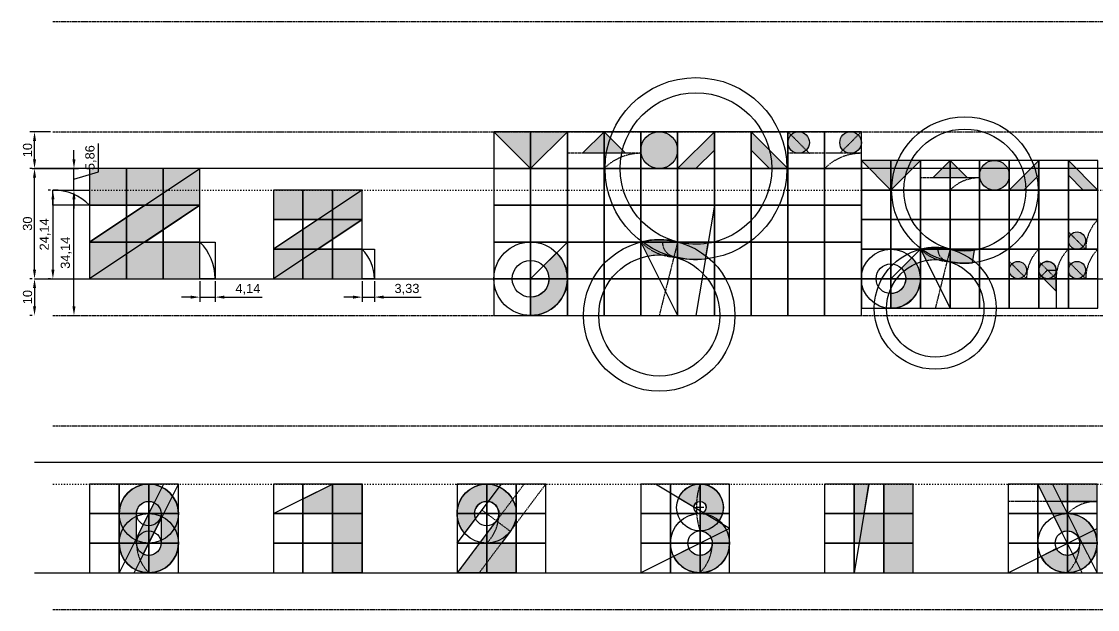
# Model space of a CAD drawing. Header units: millimetres. Extents: x -19 to 3010, y -292 to 470.
# Drawn here: x -18.5 to 274.3, y -90 to 70 of the extents above; entities that cross this region are included whole.
import ezdxf

# ---------------------------------------------------------------- set-up
doc = ezdxf.new("R2010")
doc.units = ezdxf.units.MM
doc.linetypes.add('ACAD_ISO02W100', pattern=[15, 12, -3])
doc.linetypes.add('ACAD_ISO03W100', pattern=[30, 12, -18])
for name, color, linetype in [('GUIDES', 252, 'Continuous'), ('guides_minor', 12, 'Continuous'), ('Lettering', 7, 'Continuous'), ('LINES', 252, 'Continuous'), ('Outlines', 5, 'Continuous')]:
    doc.layers.add(name, color=color, linetype=linetype)
doc.styles.get("Standard").update_dxf_attribs({"font": 'arial.ttf'})
doc.dimstyles.new('ISO-25', dxfattribs={"dimtxt": 2.5, "dimasz": 2.5, "dimexe": 1.25, "dimexo": 0.625, "dimtad": 1, "dimtxsty": 'Standard', "dimcen": 2.5, "dimadec": 0, "dimazin": 0, "dimtfac": 1, "dimtmove": 0, "dimatfit": 3, "dimfxl": 1, "dimarcsym": 0})

# ---------------------------------------------------------------- blocks, each defined once
blk = doc.blocks.new('*D1')
at = {"layer": 'Defpoints', "color": 0, "transparency": 16777216}
for p in [(-15.00000000000004, 30.00000000000001), (-15.00000000000006, 30.00000000000001), (-15.00000000000004, 0)]:
    blk.add_point(p, dxfattribs=at)
at = {"layer": 'guides_minor', "color": 0, "lineweight": -2, "transparency": 16777216}
for p, q in [((-15.62500000000004, 30.00000000000001), (-16.25000000000006, 30.00000000000001)), ((-15.00000000000005, 2.5), (-15.00000000000006, 27.50000000000001)), ((-15.62500000000004, -1.005076656047898e-16), (-16.25000000000005, -2.01015331209582e-16))]:
    blk.add_line(p, q, dxfattribs=at)
at = {"layer": 'guides_minor', "color": 0, "transparency": 16777216}
for points in [[(-15.41666666666672, 27.50000000000001), (-14.58333333333339, 27.50000000000001), (-15.00000000000006, 30.00000000000001)], [(-15.41666666666672, 2.5), (-14.58333333333338, 2.500000000000001), (-15.00000000000005, -2.366582715663035e-30)]]:
    blk.add_solid(points, dxfattribs=at)
at = {"layer": 'guides_minor', "color": 0, "transparency": 16777216, "insert": (-16.90228512960441, 15.00000000000001), "char_height": 2.5, "attachment_point": 5, "rotation": 90}
blk.add_mtext('30', dxfattribs=at)
blk = doc.blocks.new('*D2')
at = {"layer": 'Defpoints', "color": 0, "transparency": 16777216}
for p in [(-15.00000000000007, 40.00000000000001), (-10.00000000000003, 40.00000000000001), (-15.00000000000004, 30.00000000000001)]:
    blk.add_point(p, dxfattribs=at)
at = {"layer": 'guides_minor', "color": 0, "lineweight": -2, "transparency": 16777216}
for p, q in [((-10.62500000000003, 40.00000000000001), (-16.25000000000007, 40.00000000000001)), ((-15.00000000000007, 32.50000000000002), (-15.00000000000007, 37.50000000000001)), ((-15.62500000000004, 30.00000000000001), (-16.25000000000007, 30.00000000000001))]:
    blk.add_line(p, q, dxfattribs=at)
at = {"layer": 'guides_minor', "color": 0, "transparency": 16777216}
for points in [[(-15.41666666666674, 37.50000000000001), (-14.58333333333341, 37.50000000000001), (-15.00000000000007, 40.00000000000001)], [(-15.41666666666674, 32.50000000000002), (-14.5833333333334, 32.50000000000002), (-15.00000000000007, 30.00000000000001)]]:
    blk.add_solid(points, dxfattribs=at)
at = {"layer": 'guides_minor', "color": 0, "transparency": 16777216, "insert": (-16.90143246930429, 35.00000000000001), "char_height": 2.5, "attachment_point": 5, "rotation": 90}
blk.add_mtext('10', dxfattribs=at)
blk = doc.blocks.new('*D3')
at = {"layer": 'Defpoints', "color": 0, "transparency": 16777216}
for p in [(-15.00000000000004, 0), (-15.00000000000004, -10), (-15.00000000000005, -10)]:
    blk.add_point(p, dxfattribs=at)
at = {"layer": 'guides_minor', "color": 0, "lineweight": -2, "transparency": 16777216}
for p, q in [((-15.62500000000004, -1.005076656047898e-16), (-16.25000000000005, -2.010153312095824e-16)), ((-15.00000000000006, -2.5), (-15.00000000000005, -7.500000000000004)), ((-15.62500000000004, -10), (-16.25000000000005, -10))]:
    blk.add_line(p, q, dxfattribs=at)
at = {"layer": 'guides_minor', "color": 0, "transparency": 16777216}
for points in [[(-15.41666666666672, -2.5), (-14.58333333333339, -2.5), (-15.00000000000006, -3.155443620884047e-30)], [(-15.41666666666672, -7.500000000000004), (-14.58333333333339, -7.500000000000004), (-15.00000000000005, -10)]]:
    blk.add_solid(points, dxfattribs=at)
at = {"layer": 'guides_minor', "color": 0, "transparency": 16777216, "insert": (-16.90143246930428, -4.999999999999996), "char_height": 2.5, "attachment_point": 5, "rotation": 90}
blk.add_mtext('10', dxfattribs=at)
blk = doc.blocks.new('*D4')
at = {"layer": 'Defpoints', "color": 0, "transparency": 16777216}
for p in [(-10.00000000000002, 24.14213562373097), (-10.00000000000003, 0), (-10.00000000000003, 0)]:
    blk.add_point(p, dxfattribs=at)
at = {"layer": 'guides_minor', "color": 0, "lineweight": -2, "transparency": 16777216}
for p, q in [((-10.62500000000002, 24.14213562373097), (-11.25000000000003, 24.14213562373097)), ((-10.00000000000003, 21.64213562373096), (-10.00000000000003, 2.5)), ((-10.62500000000003, -1.005076656047898e-16), (-11.25000000000003, -2.010153312095797e-16))]:
    blk.add_line(p, q, dxfattribs=at)
at = {"layer": 'guides_minor', "color": 0, "transparency": 16777216}
for points in [[(-10.4166666666667, 21.64213562373096), (-9.583333333333366, 21.64213562373096), (-10.00000000000003, 24.14213562373097)], [(-10.41666666666669, 2.5), (-9.58333333333336, 2.5), (-10.00000000000003, 0)]]:
    blk.add_solid(points, dxfattribs=at)
at = {"layer": 'guides_minor', "color": 0, "transparency": 16777216, "insert": (-12.12738744884041, 12.07106781186548), "char_height": 2.5, "attachment_point": 5, "rotation": 90}
blk.add_mtext('24,14', dxfattribs=at)
blk = doc.blocks.new('*D5')
at = {"layer": 'Defpoints', "color": 0, "transparency": 16777216}
for p in [(30, 0), (34.14213562373095, 0), (34.14213562373095, -5.000000000000002)]:
    blk.add_point(p, dxfattribs=at)
at = {"layer": 'guides_minor', "color": 0, "lineweight": -2, "transparency": 16777216}
for p, q in [((30, -0.625), (30, -6.250000000000002)), ((34.14213562373095, -0.625), (34.14213562373095, -6.250000000000002)), ((27.5, -5.000000000000002), (25, -5.000000000000002)), ((30, -5.000000000000002), (34.14213562373095, -5.000000000000002)), ((36.64213562373095, -5.000000000000002), (46.97637846138443, -5.000000000000002))]:
    blk.add_line(p, q, dxfattribs=at)
at = {"layer": 'guides_minor', "color": 0, "transparency": 16777216}
for points in [[(27.5, -4.583333333333335), (27.5, -5.416666666666669), (30, -5.000000000000002)], [(36.64213562373095, -4.583333333333335), (36.64213562373095, -5.416666666666669), (34.14213562373095, -5.000000000000002)]]:
    blk.add_solid(points, dxfattribs=at)
at = {"layer": 'guides_minor', "color": 0, "transparency": 16777216, "insert": (43.05925704255769, -2.87261255115962), "char_height": 2.5, "attachment_point": 5}
blk.add_mtext('4,14', dxfattribs=at)
blk = doc.blocks.new('*D6')
at = {"layer": 'Defpoints', "color": 0, "transparency": 16777216}
for p in [(-6.25000000000003, 24.14213562373095), (-4.271380862902339, 24.14213562373095), (-6.250000000000032, -10)]:
    blk.add_point(p, dxfattribs=at)
at = {"layer": 'guides_minor', "color": 0, "lineweight": -2, "transparency": 16777216}
for p, q in [((-5.625000000000029, 24.14213562373095), (-3.021380862902339, 24.14213562373095)), ((-4.271380862902332, -7.500000000000003), (-4.271380862902338, 21.64213562373095)), ((-5.62500000000003, -10), (-3.021380862902331, -10))]:
    blk.add_line(p, q, dxfattribs=at)
at = {"layer": 'guides_minor', "color": 0, "transparency": 16777216}
for points in [[(-4.688047529569005, 21.64213562373095), (-3.854714196235672, 21.64213562373095), (-4.271380862902339, 24.14213562373095)], [(-4.688047529568999, -7.500000000000003), (-3.854714196235665, -7.500000000000003), (-4.271380862902332, -10)]]:
    blk.add_solid(points, dxfattribs=at)
at = {"layer": 'guides_minor', "color": 0, "transparency": 16777216, "insert": (-6.398768311742714, 7.071067811865472), "char_height": 2.5, "attachment_point": 5, "rotation": 90}
blk.add_mtext('34,14', dxfattribs=at)
blk = doc.blocks.new('*D7')
at = {"layer": 'Defpoints', "color": 0, "transparency": 16777216}
for p in [(-16.25000000000006, 30.00000000000003), (-4.271380862902342, 30.00000000000003), (-6.25000000000003, 24.14213562373095)]:
    blk.add_point(p, dxfattribs=at)
at = {"layer": 'guides_minor', "color": 0, "lineweight": -2, "transparency": 16777216}
for p, q in [((2.423281483618805, 29.07946651582184), (2.423281483618803, 36.82162204106058)), ((-4.271380862902342, 32.50000000000004), (-4.271380862902343, 35.00000000000004)), ((-15.62500000000006, 30.00000000000003), (-3.021380862902341, 30.00000000000003)), ((-4.27138086290234, 24.14213562373095), (-4.271380862902342, 30.00000000000003)), ((-4.27138086290234, 24.14213562373095), (-4.271380862902342, 30.00000000000003)), ((-4.271380862902341, 27.07106781186549), (2.423281483618805, 29.07946651582184)), ((-5.625000000000029, 24.14213562373095), (-3.02138086290234, 24.14213562373095)), ((-4.27138086290234, 21.64213562373095), (-4.27138086290234, 19.14213562373095))]:
    blk.add_line(p, q, dxfattribs=at)
at = {"layer": 'guides_minor', "color": 0, "transparency": 16777216}
for points in [[(-4.688047529569009, 32.50000000000004), (-3.854714196235676, 32.50000000000004), (-4.271380862902342, 30.00000000000003)], [(-4.688047529569006, 21.64213562373095), (-3.854714196235673, 21.64213562373095), (-4.27138086290234, 24.14213562373095)]]:
    blk.add_solid(points, dxfattribs=at)
at = {"layer": 'guides_minor', "color": 0, "transparency": 16777216, "insert": (0.2958940347784312, 32.9505442784412), "char_height": 2.5, "attachment_point": 5, "rotation": 90}
blk.add_mtext('5,86', dxfattribs=at)
blk = doc.blocks.new('*D8')
at = {"layer": 'Defpoints', "color": 0, "transparency": 16777216}
for p in [(74.14213562373098, 0), (77.47546895706432, 0), (77.47546895706432, -5.000000000000002)]:
    blk.add_point(p, dxfattribs=at)
at = {"layer": 'guides_minor', "color": 0, "lineweight": -2, "transparency": 16777216}
for p, q in [((74.14213562373098, -0.625), (74.14213562373098, -6.250000000000002)), ((77.47546895706432, -0.625), (77.47546895706432, -6.250000000000002)), ((71.64213562373098, -5.000000000000002), (69.14213562373098, -5.000000000000002)), ((74.14213562373098, -5.000000000000002), (77.47546895706432, -5.000000000000002)), ((79.97546895706432, -5.000000000000002), (90.21762448230305, -5.000000000000002))]:
    blk.add_line(p, q, dxfattribs=at)
at = {"layer": 'guides_minor', "color": 0, "transparency": 16777216}
for points in [[(71.64213562373098, -4.583333333333335), (71.64213562373098, -5.416666666666669), (74.14213562373098, -5.000000000000002)], [(79.97546895706432, -4.583333333333335), (79.97546895706432, -5.416666666666669), (77.47546895706432, -5.000000000000002)]]:
    blk.add_solid(points, dxfattribs=at)
at = {"layer": 'guides_minor', "color": 0, "transparency": 16777216, "insert": (86.34654671968369, -2.87261255115962), "char_height": 2.5, "attachment_point": 5}
blk.add_mtext('3,33', dxfattribs=at)

msp = doc.modelspace()

# ---------------------------------------------------------------- hatches: boundary and pattern name
at = {"layer": 'Lettering'}
h = msp.add_hatch(color=256, dxfattribs=at)
h.dxf.hatch_style = 1
h.paths.add_polyline_path([(110, 40), (120, 30), (130, 40)])
h = msp.add_hatch(color=256, dxfattribs=at)
h.dxf.hatch_style = 1
h.paths.add_polyline_path([(134.142135623731, 34.14213562373095), (140, 40.00000000000001), (145.857864376269, 34.14213562373095)])
h = msp.add_hatch(color=256, dxfattribs=at)
h.dxf.hatch_style = 1
edge = h.paths.add_edge_path()
edge.add_arc((155, 35.00000000000001), 5, 0, 360)
h = msp.add_hatch(color=256, dxfattribs=at)
h.dxf.hatch_style = 1
h.paths.add_polyline_path([(170, 40), (160, 30), (165, 30), (170, 35)])
h = msp.add_hatch(color=256, dxfattribs=at)
h.dxf.hatch_style = 1
h.paths.add_polyline_path([(180, 40), (180, 35), (185, 30), (190, 30)])
h = msp.add_hatch(color=256, dxfattribs=at)
h.dxf.hatch_style = 1
edge = h.paths.add_edge_path()
edge.add_arc((207.0710678118655, 37.07106781186548), 2.928932188134524, 0, 360)
edge = h.paths.add_edge_path()
edge.add_arc((192.9289321881345, 37.07106781186548), 2.928932188134532, 0, 360)
h = msp.add_hatch(color=256, dxfattribs=at)
h.dxf.hatch_style = 1
h.paths.add_polyline_path([(0, 30), (-3.552713678800501e-15, 20.00000000000001), (15, 20), (0, 10), (-7.105427357601002e-15, -3.552713678800501e-15), (30, 0), (30, 10), (15, 10), (30, 20), (30, 30)])
h = msp.add_hatch(color=256, dxfattribs=at)
h.dxf.hatch_style = 1
h.paths.add_polyline_path([(210, 32.18951416497463), (218.0473785412437, 24.14213562373095), (226.0947570824873, 32.18951416497463)])
h = msp.add_hatch(color=256, dxfattribs=at)
h.dxf.hatch_style = 1
h.paths.add_polyline_path([(229.4280904158206, 27.47546895706429), (234.142135623731, 32.18951416497463), (238.8561808316413, 27.47546895706429)])
h = msp.add_hatch(color=256, dxfattribs=at)
h.dxf.hatch_style = 1
edge = h.paths.add_edge_path()
edge.add_arc((246.2132034355964, 28.16582489435278), 4.023689270621816, 0, 360)
h = msp.add_hatch(color=256, dxfattribs=at)
h.dxf.hatch_style = 1
h.paths.add_polyline_path([(258.2842712474619, 32.18951416497463), (250.2368927062182, 24.14213562373094), (254.2605819768401, 24.14213562373095), (258.2842712474619, 28.16582489435277)])
h = msp.add_hatch(color=256, dxfattribs=at)
h.dxf.hatch_style = 1
h.paths.add_polyline_path([(266.3316497887056, 32.18951416497463), (266.3316497887056, 28.16582489435278), (270.3553390593274, 24.14213562373095), (274.3790283299492, 24.14213562373094)])
h = msp.add_hatch(color=256, dxfattribs=at)
h.dxf.hatch_style = 1
h.paths.add_polyline_path([(50.00000000000002, 24.14213562373095), (50.00000000000002, 16.09475708248726), (62.07106781186543, 16.09475708248726), (50.00000000000002, 8.047378541243688), (50.00000000000002, 0), (74.14213562373098, 0), (74.14213562373098, 8.047378541243688), (62.07106781186559, 8.047378541243688), (74.14213562373098, 16.09475708248726), (74.14213562373098, 24.14213562373094)])
h = msp.add_hatch(color=256, dxfattribs=at)
h.dxf.hatch_style = 1
edge = h.paths.add_edge_path()
edge.add_arc((268.6886723926607, 2.357022603955154), 2.357022603955154, 0, 360)
edge = h.paths.add_edge_path()
edge.add_arc((268.6886723926607, 10.40440114519884), 2.357022603955151, 0, 360)
h = msp.add_hatch(color=256, dxfattribs=at)
h.dxf.hatch_style = 1
edge = h.paths.add_edge_path()
edge.add_arc((165, 30.00000000000002), 20.61552812808832, 255.9637565320735, 279.1389823702931, ccw=False)
edge.add_arc((155, -9.999999999999986), 20.6155281280883, 75.96375653207352, 104.0362434679265)
edge.add_line((150, 10.00000000000001), (151.909546409395, 6.180907181210022))
edge.add_arc((155, -9.99999999999999), 16.47339250435736, 75.96375653207349, 100.81291585846049, ccw=False)
edge.add_arc((165, 30.00000000000005), 24.7576637518193, 255.9637565320735, 275.9410634842939)
edge.add_line((167.5625520599299, 5.37531235957918), (168.2743609935122, 9.646165961073443))
h = msp.add_hatch(color=256, dxfattribs=at)
h.dxf.hatch_style = 1
edge = h.paths.add_edge_path()
edge.add_line((127.0710678118655, 7.071067811865477), (123.5355339059327, 3.535533905932739))
edge.add_arc((120, -3.33066907387547e-16), 5.000000000000002, -90, 45, ccw=False)
edge.add_line((120, -5), (120, -10))
edge.add_arc((120, -5.10702591327572e-15), 9.999999999999995, 269.9999999999999, 405.0000000000001)
h = msp.add_hatch(color=256, dxfattribs=at)
h.dxf.hatch_style = 1
edge = h.paths.add_edge_path()
edge.add_arc((238.1658248943529, 24.14213562373113), 16.5900958674384, 255.9637565320735, 279.13898237029304, ccw=False)
edge.add_arc((230.1184463531091, -8.047378541243678), 16.59009586743834, 75.96375653207352, 104.0362434679265)
edge.add_line((226.0947570824873, 8.047378541243692), (227.6314413623347, 4.974009981548853))
edge.add_arc((230.1184463531091, -8.047378541243688), 13.25676253410501, 75.96375653207349, 100.81291585846049, ccw=False)
edge.add_arc((238.1658248943528, 24.14213562373101), 19.92342920077163, 255.9637565320735, 275.9410634842939)
edge.add_line((240.2280075401427, 4.325717333495945), (240.8008271339004, 7.762634896041771))
h = msp.add_hatch(color=256, dxfattribs=at)
h.dxf.hatch_style = 1
edge = h.paths.add_edge_path()
edge.add_line((223.7377344785322, 5.690355937288499), (220.892556509888, 2.84517796864426))
edge.add_arc((218.0473785412437, 1.398881011027697e-14), 4.023689270621839, -90, 44.99999999999977, ccw=False)
edge.add_line((218.0473785412437, -4.023689270621844), (218.0473785412437, -8.047378541243688))
edge.add_arc((218.0473785412437, -9.769962616701378e-15), 8.047378541243678, 270, 404.9999999999998)
h = msp.add_hatch(color=256, dxfattribs=at)
h.dxf.hatch_style = 1
edge = h.paths.add_edge_path()
edge.add_arc((252.5939153101734, 2.357022603955154), 2.357022603955154, 0, 360)
h = msp.add_hatch(color=256, dxfattribs=at)
h.dxf.hatch_style = 1
edge = h.paths.add_edge_path()
edge.add_line((258.9746271847504, 0.6903559372885051), (262.9983164553723, -3.333333333333465))
edge.add_line((262.9983164553723, -3.333333333333465), (262.9983164553723, 2.357022603955154))
edge.add_arc((260.6412938514172, 2.357022603955132), 2.357022603955102, 5.289628674080582e-13, 134.9999999999999)
edge.add_arc((260.6412938514171, 2.357022603955137), 2.357022603955107, 134.999999999998, 225.000000000002)
h = msp.add_hatch(color=256, dxfattribs=at)
h.dxf.hatch_style = 1
edge = h.paths.add_edge_path(flags=16)
edge.add_line((17.58546959292971, -60.92381789662778), (12.76142257422885, -70.5719119340296))
edge.add_line((12.76142257422885, -70.5719119340296), (12.76142257422873, -63.90524291751254))
edge.add_arc((16.09475708248731, -63.90524291751258), 3.333334508258574, 63.43494882292191, 179.9999999999993, ccw=False)
edge = h.paths.add_edge_path(flags=16)
edge.add_line((14.60404457204481, -74.93404647964095), (19.42809159074579, -65.2859524422391))
edge.add_line((19.42809159074579, -65.2859524422391), (19.42809159074591, -71.95262145875618))
edge.add_arc((16.09475708248736, -71.95262145875624), 3.333334508258552, -116.56505117708087, 9.094947017729282e-13, ccw=False)
edge = h.paths.add_edge_path()
edge.add_arc((16.09475708248726, -71.95262145875611), 8.047378541243688, 180, 360)
edge.add_line((24.14213562373095, -71.95262145875611), (24.14213562373095, -63.90524291751254))
edge.add_arc((16.09475708248732, -63.90524291751254), 8.047378541243631, 0, 180)
edge.add_line((8.047378541243688, -63.90524291751254), (8.047378541243575, -71.95262145875611))
h = msp.add_hatch(color=256, dxfattribs=at)
h.dxf.hatch_style = 1
h.paths.add_polyline_path([(58.04737854124367, -63.90524291751274), (58.04737854124367, -59.8815536468909), (66.09475708248735, -55.85786437626905), (74.14213562373098, -55.85786437626905), (74.14213562373098, -80), (66.09475708248732, -80), (66.09475708248732, -63.90524291751274)])
h = msp.add_hatch(color=256, dxfattribs=at)
h.dxf.hatch_style = 1
edge = h.paths.add_edge_path()
edge.add_line((100.1429773960449, -79.99999999999982), (110.7140452079104, -65.90524291751252))
edge.add_arc((108.0473785412437, -63.90524291751252), 3.333333333333387, 323.1301023541565, 564.2588731259704)
edge.add_line((105.0083837860415, -65.27477641070092), (102.0289248883079, -69.24738827434561))
edge.add_arc((108.0473785412437, -63.90524291751255), 8.047378541243695, -36.86989764584399, 221.5931433213399, ccw=False)
edge.add_line((114.4852813742386, -68.73367004225877), (112.0710678118656, -71.95262145875611))
edge.add_line((112.0710678118656, -71.95262145875611), (116.0947570824874, -71.95262145875611))
edge.add_line((116.0947570824874, -71.95262145875611), (116.0947570824874, -79.9999999999998))
edge.add_line((116.0947570824874, -79.9999999999998), (100, -79.9999999999998))
edge.add_line((100, -79.9999999999998), (100.1429773960449, -79.99999999999982))
h = msp.add_hatch(color=256, dxfattribs=at)
h.dxf.hatch_style = 1
edge = h.paths.add_edge_path()
edge.add_line((160.2799088857112, -59.61159614532232), (164.4335502878596, -62.10378098661131))
edge.add_arc((166.0947570824874, -62.23857625084586), 1.666666666666668, -90.00000000000188, 175.3610133947779, ccw=False)
edge.add_line((166.0947570824874, -63.90524291751252), (166.0947570824874, -68.61928812542271))
edge.add_arc((166.0947570824874, -71.95262145875607), 3.333333333333357, -153.43494882291986, 90, ccw=False)
edge.add_line((163.1133331124877, -73.44333344375606), (158.8969628989298, -75.55151855053494))
edge.add_arc((166.0947570824873, -71.95262145875607), 8.047378541243667, 206.5650511770786, 409.2319505484101)
edge.add_arc((166.0947570824873, -62.23857625084577), 6.38071187457694, 325.4431793878273, 515.6879247821977)
h = msp.add_hatch(color=256, dxfattribs=at)
h.dxf.hatch_style = 1
h.paths.add_polyline_path([(208.0473785412437, -55.85786437626905), (208.0473785412437, -71.95262145875631), (216.0947570824874, -71.95262145875631), (216.0947570824874, -80), (224.1421356237311, -80), (224.1421356237311, -55.85786437626906), (216.0947570824874, -55.85786437626906), (216.0947570824874, -63.90524291751274), (210.7298380549916, -63.90524291751274), (212.0710678118656, -55.85786437626906)])
h = msp.add_hatch(color=256, dxfattribs=at)
h.dxf.hatch_style = 1
edge = h.paths.add_edge_path()
edge.add_arc((266.0947570824874, -71.9526214587561), 8.047378541243692, 206.5650511770785, 450)
edge.add_line((266.0947570824874, -63.90524291751242), (264.4280904158209, -60.57190958417931))
edge.add_line((264.4280904158209, -60.57190958417931), (274.1421356237311, -60.57190958417927))
edge.add_line((274.1421356237311, -60.57190958417927), (274.1421356237311, -55.85786437626885))
edge.add_line((274.1421356237311, -55.85786437626885), (258.0473785412438, -55.85786437626885))
edge.add_line((258.0473785412438, -55.85786437626885), (264.6040450974875, -68.97119748875636))
edge.add_arc((266.0947570824874, -71.95262145875611), 3.333333333333358, -153.43494882292043, 116.56505117707749, ccw=False)
edge.add_line((263.1133331124877, -73.44333344375606), (258.8969628989298, -75.55151855053496))

# ---------------------------------------------------------------- linework, layer by layer
at = {"layer": 'GUIDES'}
for points in [[(110, 30), (120, 30), (120, 40), (110, 40)], [(120, 30), (130, 30), (130, 40), (120, 40)], [(130, 30.00000000000001), (140, 30.00000000000001), (140, 40.00000000000001), (130, 40.00000000000001)], [(140, 30.00000000000001), (150, 30.00000000000001), (150, 40.00000000000001), (140, 40.00000000000001)], [(150, 30.00000000000001), (160, 30.00000000000001), (160, 40.00000000000001), (150, 40.00000000000001)], [(160, 30), (170, 30), (170, 40), (160, 40)], [(170, 30), (180, 30), (180, 40), (170, 40)], [(180, 30), (190, 30), (190, 40), (180, 40)], [(190, 30), (200, 30), (200, 40), (190, 40)], [(200, 30), (210, 30), (210, 40), (200, 40)], [(0, 20), (10, 20), (10, 30), (0, 30)], [(10, 20), (20, 20), (20, 30), (10, 30)], [(20, 20), (30, 20), (30, 30), (20, 30)], [(110, 20), (120, 20), (120, 30), (110, 30)], [(120, 20), (130, 20), (130, 30), (120, 30)], [(130, 20.00000000000001), (140, 20.00000000000001), (140, 30.00000000000001), (130, 30.00000000000001)], [(140, 20.00000000000001), (150, 20.00000000000001), (150, 30.00000000000001), (140, 30.00000000000001)], [(150, 20.00000000000001), (160, 20.00000000000001), (160, 30.00000000000001), (150, 30.00000000000001)], [(160, 20), (170, 20), (170, 30), (160, 30)], [(170, 20), (180, 20), (180, 30), (170, 30)], [(180, 20), (190, 20), (190, 30), (180, 30)], [(190, 20), (200, 20), (200, 30), (190, 30)], [(200, 20), (210, 20), (210, 30), (200, 30)], [(210, 24.14213562373094), (218.0473785412437, 24.14213562373094), (218.0473785412437, 32.18951416497463), (210, 32.18951416497463)], [(218.0473785412437, 24.14213562373094), (226.0947570824873, 24.14213562373094), (226.0947570824873, 32.18951416497463), (218.0473785412437, 32.18951416497463)], [(226.0947570824873, 24.14213562373094), (234.142135623731, 24.14213562373094), (234.142135623731, 32.18951416497463), (226.0947570824873, 32.18951416497463)], [(234.142135623731, 24.14213562373094), (242.1895141649746, 24.14213562373094), (242.1895141649746, 32.18951416497463), (234.142135623731, 32.18951416497463)], [(242.1895141649746, 24.14213562373094), (250.2368927062183, 24.14213562373094), (250.2368927062183, 32.18951416497463), (242.1895141649746, 32.18951416497463)], [(250.2368927062183, 24.14213562373094), (258.2842712474619, 24.14213562373094), (258.2842712474619, 32.18951416497463), (250.2368927062183, 32.18951416497463)], [(258.2842712474619, 24.14213562373094), (266.3316497887056, 24.14213562373094), (266.3316497887056, 32.18951416497463), (258.2842712474619, 32.18951416497463)], [(266.3316497887056, 24.14213562373094), (274.3790283299492, 24.14213562373094), (274.3790283299492, 32.18951416497463), (266.3316497887056, 32.18951416497463)], [(50.00000000000002, 16.09475708248726), (58.04737854124367, 16.09475708248726), (58.04737854124367, 24.14213562373095), (50.00000000000002, 24.14213562373095)], [(58.04737854124367, 16.09475708248726), (66.09475708248732, 16.09475708248726), (66.09475708248732, 24.14213562373095), (58.04737854124367, 24.14213562373095)], [(66.09475708248732, 16.09475708248726), (74.14213562373098, 16.09475708248726), (74.14213562373098, 24.14213562373095), (66.09475708248732, 24.14213562373095)], [(210, 16.09475708248726), (218.0473785412437, 16.09475708248726), (218.0473785412437, 24.14213562373095), (210, 24.14213562373095)], [(218.0473785412437, 16.09475708248726), (226.0947570824873, 16.09475708248726), (226.0947570824873, 24.14213562373095), (218.0473785412437, 24.14213562373095)], [(226.0947570824873, 16.09475708248726), (234.142135623731, 16.09475708248726), (234.142135623731, 24.14213562373095), (226.0947570824873, 24.14213562373095)], [(234.142135623731, 16.09475708248726), (242.1895141649746, 16.09475708248726), (242.1895141649746, 24.14213562373095), (234.142135623731, 24.14213562373095)], [(242.1895141649746, 16.09475708248726), (250.2368927062183, 16.09475708248726), (250.2368927062183, 24.14213562373095), (242.1895141649746, 24.14213562373095)], [(250.2368927062183, 16.09475708248726), (258.2842712474619, 16.09475708248726), (258.2842712474619, 24.14213562373095), (250.2368927062183, 24.14213562373095)], [(258.2842712474619, 16.09475708248726), (266.3316497887056, 16.09475708248726), (266.3316497887056, 24.14213562373095), (258.2842712474619, 24.14213562373095)], [(266.3316497887056, 16.09475708248726), (274.3790283299492, 16.09475708248726), (274.3790283299492, 24.14213562373095), (266.3316497887056, 24.14213562373095)], [(0, 10), (10, 10), (10, 20), (0, 20)], [(10, 10), (20, 10), (20, 20), (10, 20)], [(20, 10), (30, 10), (30, 20), (20, 20)], [(110, 10), (120, 10), (120, 20), (110, 20)], [(120, 10), (130, 10), (130, 20), (120, 20)], [(130, 10.00000000000001), (140, 10.00000000000001), (140, 20.00000000000001), (130, 20.00000000000001)], [(140, 10.00000000000001), (150, 10.00000000000001), (150, 20.00000000000001), (140, 20.00000000000001)], [(150, 10.00000000000001), (160, 10.00000000000001), (160, 20.00000000000001), (150, 20.00000000000001)], [(160, 10), (170, 10), (170, 20), (160, 20)], [(170, 10), (180, 10), (180, 20), (170, 20)], [(180, 10), (190, 10), (190, 20), (180, 20)], [(190, 10), (200, 10), (200, 20), (190, 20)], [(200, 10), (210, 10), (210, 20), (200, 20)], [(50.00000000000002, 8.047378541243688), (58.04737854124367, 8.047378541243688), (58.04737854124367, 16.09475708248726), (50.00000000000002, 16.09475708248726)], [(58.04737854124367, 8.047378541243688), (66.09475708248732, 8.047378541243688), (66.09475708248732, 16.09475708248726), (58.04737854124367, 16.09475708248726)], [(66.09475708248732, 8.047378541243688), (74.14213562373098, 8.047378541243688), (74.14213562373098, 16.09475708248726), (66.09475708248732, 16.09475708248726)], [(210, 8.047378541243688), (218.0473785412437, 8.047378541243688), (218.0473785412437, 16.09475708248726), (210, 16.09475708248726)], [(218.0473785412437, 8.047378541243688), (226.0947570824873, 8.047378541243688), (226.0947570824873, 16.09475708248726), (218.0473785412437, 16.09475708248726)], [(226.0947570824873, 8.047378541243688), (234.142135623731, 8.047378541243688), (234.142135623731, 16.09475708248726), (226.0947570824873, 16.09475708248726)], [(234.142135623731, 8.047378541243688), (242.1895141649746, 8.047378541243688), (242.1895141649746, 16.09475708248726), (234.142135623731, 16.09475708248726)], [(242.1895141649746, 8.047378541243688), (250.2368927062183, 8.047378541243688), (250.2368927062183, 16.09475708248726), (242.1895141649746, 16.09475708248726)], [(250.2368927062183, 8.047378541243688), (258.2842712474619, 8.047378541243688), (258.2842712474619, 16.09475708248726), (250.2368927062183, 16.09475708248726)], [(258.2842712474619, 8.047378541243688), (266.3316497887056, 8.047378541243688), (266.3316497887056, 16.09475708248726), (258.2842712474619, 16.09475708248726)], [(266.3316497887056, 8.047378541243688), (274.3790283299492, 8.047378541243688), (274.3790283299492, 16.09475708248726), (266.3316497887056, 16.09475708248726)], [(0, 0), (10, 0), (10, 10), (0, 10)], [(10, 0), (20, 0), (20, 10), (10, 10)], [(20, 0), (30, 0), (30, 10), (20, 10)], [(34.14213562373095, 0), (30, 0), (30, 10), (34.14213562373095, 10)], [(110, 0), (120, 0), (120, 10), (110, 10)], [(120, 0), (130, 0), (130, 10), (120, 10)], [(130, 7.105427357601002e-15), (140, 7.105427357601002e-15), (140, 10.00000000000001), (130, 10.00000000000001)], [(140, 7.105427357601002e-15), (150, 7.105427357601002e-15), (150, 10.00000000000001), (140, 10.00000000000001)], [(150, 7.105427357601002e-15), (160, 7.105427357601002e-15), (160, 10.00000000000001), (150, 10.00000000000001)], [(160, 0), (170, 0), (170, 10), (160, 10)], [(170, 0), (180, 0), (180, 10), (170, 10)], [(180, 0), (190, 0), (190, 10), (180, 10)], [(190, 0), (200, 0), (200, 10), (190, 10)], [(200, 0), (210, 0), (210, 10), (200, 10)], [(50.00000000000002, 0), (58.04737854124367, 0), (58.04737854124367, 8.047378541243688), (50.00000000000002, 8.047378541243688)], [(58.04737854124367, 0), (66.09475708248732, 0), (66.09475708248732, 8.047378541243688), (58.04737854124367, 8.047378541243688)], [(66.09475708248732, 0), (74.14213562373098, 0), (74.14213562373098, 8.047378541243688), (66.09475708248732, 8.047378541243688)], [(77.47546895706432, 0), (74.14213562373098, 0), (74.14213562373098, 8.047378541243688), (77.47546895706432, 8.047378541243688)], [(210, 0), (218.0473785412437, 0), (218.0473785412437, 8.047378541243688), (210, 8.047378541243688)], [(218.0473785412437, 0), (226.0947570824873, 0), (226.0947570824873, 8.047378541243688), (218.0473785412437, 8.047378541243688)], [(226.0947570824873, 0), (234.142135623731, 0), (234.142135623731, 8.047378541243688), (226.0947570824873, 8.047378541243688)], [(234.142135623731, 0), (242.1895141649746, 0), (242.1895141649746, 8.047378541243688), (234.142135623731, 8.047378541243688)], [(242.1895141649746, 0), (250.2368927062183, 0), (250.2368927062183, 8.047378541243688), (242.1895141649746, 8.047378541243688)], [(250.2368927062183, 0), (258.2842712474619, 0), (258.2842712474619, 8.047378541243688), (250.2368927062183, 8.047378541243688)], [(258.2842712474619, 0), (266.3316497887056, 0), (266.3316497887056, 8.047378541243688), (258.2842712474619, 8.047378541243688)], [(266.3316497887056, 0), (274.3790283299492, 0), (274.3790283299492, 8.047378541243688), (266.3316497887056, 8.047378541243688)], [(110, -10), (120, -10), (120, 0), (110, 0)], [(120, -10), (130, -10), (130, 0), (120, 0)], [(130, -9.999999999999993), (140, -9.999999999999993), (140, 7.105427357601002e-15), (130, 7.105427357601002e-15)], [(140, -9.999999999999993), (150, -9.999999999999993), (150, 7.105427357601002e-15), (140, 7.105427357601002e-15)], [(150, -9.999999999999993), (160, -9.999999999999993), (160, 7.105427357601002e-15), (150, 7.105427357601002e-15)], [(160, -10), (170, -10), (170, 0), (160, 0)], [(170, -10), (180, -10), (180, 0), (170, 0)], [(180, -10), (190, -10), (190, 0), (180, 0)], [(190, -10), (200, -10), (200, 0), (190, 0)], [(200, -10), (210, -10), (210, 0), (200, 0)], [(210, -8.047378541243688), (218.0473785412437, -8.047378541243688), (218.0473785412437, 0), (210, 0)], [(218.0473785412437, -8.047378541243688), (226.0947570824873, -8.047378541243688), (226.0947570824873, 0), (218.0473785412437, 0)], [(226.0947570824873, -8.047378541243688), (234.142135623731, -8.047378541243688), (234.142135623731, 0), (226.0947570824873, 0)], [(234.142135623731, -8.047378541243688), (242.1895141649746, -8.047378541243688), (242.1895141649746, 0), (234.142135623731, 0)], [(242.1895141649746, -8.047378541243688), (250.2368927062183, -8.047378541243688), (250.2368927062183, 0), (242.1895141649746, 0)], [(250.2368927062183, -8.047378541243688), (258.2842712474619, -8.047378541243688), (258.2842712474619, 0), (250.2368927062183, 0)], [(258.2842712474619, -8.047378541243688), (266.3316497887056, -8.047378541243688), (266.3316497887056, 0), (258.2842712474619, 0)], [(266.3316497887056, -8.047378541243688), (274.3790283299492, -8.047378541243688), (274.3790283299492, 0), (266.3316497887056, 0)], [(-7.105427357601002e-15, -63.90524291751274), (8.047378541243646, -63.90524291751274), (8.047378541243646, -55.85786437626905), (-7.105427357601002e-15, -55.85786437626905)], [(8.047378541243646, -63.90524291751274), (16.09475708248729, -63.90524291751274), (16.09475708248729, -55.85786437626905), (8.047378541243646, -55.85786437626905)], [(16.09475708248729, -63.90524291751274), (24.14213562373095, -63.90524291751274), (24.14213562373095, -55.85786437626905), (16.09475708248729, -55.85786437626905)], [(50.00000000000002, -63.90524291751274), (58.04737854124367, -63.90524291751274), (58.04737854124367, -55.85786437626905), (50.00000000000002, -55.85786437626905)], [(58.04737854124367, -63.90524291751274), (66.09475708248732, -63.90524291751274), (66.09475708248732, -55.85786437626905), (58.04737854124367, -55.85786437626905)], [(66.09475708248732, -63.90524291751274), (74.14213562373098, -63.90524291751274), (74.14213562373098, -55.85786437626905), (66.09475708248732, -55.85786437626905)], [(100.0000000000001, -63.90524291751274), (108.0473785412437, -63.90524291751274), (108.0473785412437, -55.85786437626905), (100.0000000000001, -55.85786437626905)], [(108.0473785412437, -63.90524291751274), (116.0947570824873, -63.90524291751274), (116.0947570824873, -55.85786437626905), (108.0473785412437, -55.85786437626905)], [(116.0947570824873, -63.90524291751274), (124.142135623731, -63.90524291751274), (124.142135623731, -55.85786437626905), (116.0947570824873, -55.85786437626905)], [(150.0000000000001, -63.90524291751272), (158.0473785412437, -63.90524291751272), (158.0473785412437, -55.85786437626903), (150.0000000000001, -55.85786437626903)], [(158.0473785412437, -63.90524291751272), (166.0947570824874, -63.90524291751272), (166.0947570824874, -55.85786437626903), (158.0473785412437, -55.85786437626903)], [(166.0947570824874, -63.90524291751272), (174.142135623731, -63.90524291751272), (174.142135623731, -55.85786437626903), (166.0947570824874, -55.85786437626903)], [(200.0000000000001, -63.90524291751274), (208.0473785412437, -63.90524291751274), (208.0473785412437, -55.85786437626905), (200.0000000000001, -55.85786437626905)], [(208.0473785412437, -63.90524291751274), (216.0947570824874, -63.90524291751274), (216.0947570824874, -55.85786437626905), (208.0473785412437, -55.85786437626905)], [(216.0947570824874, -63.90524291751274), (224.1421356237311, -63.90524291751274), (224.1421356237311, -55.85786437626905), (216.0947570824874, -55.85786437626905)], [(250.0000000000001, -63.90524291751274), (258.0473785412438, -63.90524291751274), (258.0473785412438, -55.85786437626905), (250.0000000000001, -55.85786437626905)], [(258.0473785412438, -63.90524291751274), (266.0947570824874, -63.90524291751274), (266.0947570824874, -55.85786437626905), (258.0473785412438, -55.85786437626905)], [(266.0947570824874, -63.90524291751274), (274.1421356237311, -63.90524291751274), (274.1421356237311, -55.85786437626905), (266.0947570824874, -55.85786437626905)], [(-7.105427357601002e-15, -71.95262145875631), (8.047378541243646, -71.95262145875631), (8.047378541243646, -63.90524291751274), (-7.105427357601002e-15, -63.90524291751274)], [(8.047378541243646, -71.95262145875631), (16.09475708248729, -71.95262145875631), (16.09475708248729, -63.90524291751274), (8.047378541243646, -63.90524291751274)], [(16.09475708248729, -71.95262145875631), (24.14213562373095, -71.95262145875631), (24.14213562373095, -63.90524291751274), (16.09475708248729, -63.90524291751274)], [(50.00000000000002, -71.95262145875631), (58.04737854124367, -71.95262145875631), (58.04737854124367, -63.90524291751274), (50.00000000000002, -63.90524291751274)], [(58.04737854124367, -71.95262145875631), (66.09475708248732, -71.95262145875631), (66.09475708248732, -63.90524291751274), (58.04737854124367, -63.90524291751274)], [(66.09475708248732, -71.95262145875631), (74.14213562373098, -71.95262145875631), (74.14213562373098, -63.90524291751274), (66.09475708248732, -63.90524291751274)], [(100.0000000000001, -71.95262145875631), (108.0473785412437, -71.95262145875631), (108.0473785412437, -63.90524291751274), (100.0000000000001, -63.90524291751274)], [(108.0473785412437, -71.95262145875631), (116.0947570824873, -71.95262145875631), (116.0947570824873, -63.90524291751274), (108.0473785412437, -63.90524291751274)], [(116.0947570824873, -71.95262145875631), (124.142135623731, -71.95262145875631), (124.142135623731, -63.90524291751274), (116.0947570824873, -63.90524291751274)], [(150.0000000000001, -71.9526214587563), (158.0473785412437, -71.9526214587563), (158.0473785412437, -63.90524291751272), (150.0000000000001, -63.90524291751272)], [(158.0473785412437, -71.9526214587563), (166.0947570824874, -71.9526214587563), (166.0947570824874, -63.90524291751272), (158.0473785412437, -63.90524291751272)], [(166.0947570824874, -71.9526214587563), (174.142135623731, -71.9526214587563), (174.142135623731, -63.90524291751272), (166.0947570824874, -63.90524291751272)], [(200.0000000000001, -71.95262145875631), (208.0473785412437, -71.95262145875631), (208.0473785412437, -63.90524291751274), (200.0000000000001, -63.90524291751274)], [(208.0473785412437, -71.95262145875631), (216.0947570824874, -71.95262145875631), (216.0947570824874, -63.90524291751274), (208.0473785412437, -63.90524291751274)], [(216.0947570824874, -71.95262145875631), (224.1421356237311, -71.95262145875631), (224.1421356237311, -63.90524291751274), (216.0947570824874, -63.90524291751274)], [(250.0000000000001, -71.95262145875631), (258.0473785412438, -71.95262145875631), (258.0473785412438, -63.90524291751274), (250.0000000000001, -63.90524291751274)], [(258.0473785412438, -71.95262145875631), (266.0947570824874, -71.95262145875631), (266.0947570824874, -63.90524291751274), (258.0473785412438, -63.90524291751274)], [(266.0947570824874, -71.95262145875631), (274.1421356237311, -71.95262145875631), (274.1421356237311, -63.90524291751274), (266.0947570824874, -63.90524291751274)], [(-7.105427357601002e-15, -80), (8.047378541243646, -80), (8.047378541243646, -71.95262145875631), (-7.105427357601002e-15, -71.95262145875631)], [(8.047378541243646, -80), (16.09475708248729, -80), (16.09475708248729, -71.95262145875631), (8.047378541243646, -71.95262145875631)], [(16.09475708248729, -80), (24.14213562373095, -80), (24.14213562373095, -71.95262145875631), (16.09475708248729, -71.95262145875631)], [(50.00000000000002, -80), (58.04737854124367, -80), (58.04737854124367, -71.95262145875631), (50.00000000000002, -71.95262145875631)], [(58.04737854124367, -80), (66.09475708248732, -80), (66.09475708248732, -71.95262145875631), (58.04737854124367, -71.95262145875631)], [(66.09475708248732, -80), (74.14213562373098, -80), (74.14213562373098, -71.95262145875631), (66.09475708248732, -71.95262145875631)], [(100.0000000000001, -80), (108.0473785412437, -80), (108.0473785412437, -71.95262145875631), (100.0000000000001, -71.95262145875631)], [(108.0473785412437, -80), (116.0947570824873, -80), (116.0947570824873, -71.95262145875631), (108.0473785412437, -71.95262145875631)], [(116.0947570824873, -80), (124.142135623731, -80), (124.142135623731, -71.95262145875631), (116.0947570824873, -71.95262145875631)], [(150.0000000000001, -79.99999999999999), (158.0473785412437, -79.99999999999999), (158.0473785412437, -71.9526214587563), (150.0000000000001, -71.9526214587563)], [(158.0473785412437, -79.99999999999999), (166.0947570824874, -79.99999999999999), (166.0947570824874, -71.9526214587563), (158.0473785412437, -71.9526214587563)], [(166.0947570824874, -79.99999999999999), (174.142135623731, -79.99999999999999), (174.142135623731, -71.9526214587563), (166.0947570824874, -71.9526214587563)], [(200.0000000000001, -80), (208.0473785412437, -80), (208.0473785412437, -71.95262145875631), (200.0000000000001, -71.95262145875631)], [(208.0473785412437, -80), (216.0947570824874, -80), (216.0947570824874, -71.95262145875631), (208.0473785412437, -71.95262145875631)], [(216.0947570824874, -80), (224.1421356237311, -80), (224.1421356237311, -71.95262145875631), (216.0947570824874, -71.95262145875631)], [(250.0000000000001, -80), (258.0473785412438, -80), (258.0473785412438, -71.95262145875631), (250.0000000000001, -71.95262145875631)], [(258.0473785412438, -80), (266.0947570824874, -80), (266.0947570824874, -71.95262145875631), (258.0473785412438, -71.95262145875631)], [(266.0947570824874, -80), (274.1421356237311, -80), (274.1421356237311, -71.95262145875631), (266.0947570824874, -71.95262145875631)]]:
    msp.add_lwpolyline(points, close=True, dxfattribs=at)
for centre, radius, end in [((20, 0), 14.14213562373095, 45), ((66.09475708248729, 0), 11.38071187457704, 45.0000000000001)]:
    msp.add_arc(centre, radius, 0, end, dxfattribs=at)
at = {"layer": 'guides_minor', "linetype": 'ACAD_ISO02W100', "ltscale": 0.005}
for p, q in [((190, 40), (195.857864376269, 34.14213562373095)), ((210, 40), (204.142135623731, 34.14213562373095)), ((150, 34.14213562373095), (130, 34.14213562373095)), ((210, 34.14213562373095), (190, 34.14213562373095)), ((242.1895141649746, 27.47546895706429), (226.0947570824873, 27.47546895706429)), ((271.0456949966159, 8.047378541243688), (266.3316497887056, 12.76142374915399)), ((160, 10), (155, -9.999999999999993)), ((234.142135623731, 8.047378541243686), (230.1184463531091, -8.047378541243688)), ((254.9509379141286, 1.77635683940025e-15), (250.2368927062183, 4.714045207910306)), ((262.9983164553722, 1.77635683940025e-15), (258.284271247462, 4.714045207910306)), ((271.0456949966159, 1.77635683940025e-15), (266.3316497887056, 4.714045207910306)), ((260.6412938514171, 2.357022603955154), (258.2842712474619, 0)), ((260.6412938514171, 2.357022603955154), (262.9983164553723, 2.357022603955154)), ((274.1421356237311, -60.57190958417939), (250.0000000000001, -60.57190958417951)), ((12.76142257422883, -71.95262145875631), (12.76142257422869, -63.90524291751274)), ((19.42809159074589, -63.90524291751274), (19.42809159074589, -71.95262145875638)), ((114.4852813742386, -68.73367004225895), (106.7597979746447, -62.93955749256347))]:
    msp.add_line(p, q, dxfattribs=at)
at = {"layer": 'guides_minor'}
for p, q in [((0, 10), (30, 30)), ((74.14213562373098, 24.14213562373094), (50.00000000000002, 8.047378541243688)), ((30, 20), (0, 0)), ((170, 20), (165, -10)), ((74.14213562373098, 16.09475708248726), (50.00000000000002, 0)), ((120, 0), (130, 10.00000000000001)), ((150, 10.00000000000001), (160, -10)), ((218.0473785412437, 0), (226.0947570824874, 8.047378541243688)), ((226.0947570824873, 8.047378541243692), (234.142135623731, -8.047378541243694)), ((262.9983164553723, -3.333333333333465), (258.9746271847504, 0.6903559372885051)), ((262.9983164553723, 2.357022603955154), (262.9983164553723, -8.047378541243688)), ((20.11844635310912, -55.85786437626905), (8.047378541243646, -80)), ((12.07106781186547, -80), (24.14213562373095, -55.85786437626905)), ((50.00000000000002, -63.90524291751274), (66.09475708248732, -55.85786437626906)), ((100.0000000000001, -71.95262145875631), (112.0710678118655, -55.85786437626905)), ((174.142135623731, -67.92893218813451), (154.0236892706219, -55.85786437626903)), ((212.0710678118656, -55.85786437626905), (208.0473785412437, -80)), ((270.1184463531093, -80), (258.0473785412438, -55.85786437626905)), ((167.0947570824874, -62.23857625084599), (165.0947570824874, -62.23857625084599)), ((174.142135623731, -67.92893218813451), (150.0000000000001, -80)), ((250.0000000000001, -80), (274.1421356237311, -67.92893218813452))]:
    msp.add_line(p, q, dxfattribs=at)
at = {"layer": 'guides_minor', "linetype": 'ACAD_ISO03W100', "ltscale": 0.005}
for p, q in [((100.1429773960449, -80.00000000000001), (118.2495791138432, -55.85786437626906)), ((106.0355339059328, -80), (124.1421356237311, -55.85786437626906)), ((274.142135623731, -80), (262.0710678118655, -55.85786437626898))]:
    msp.add_line(p, q, dxfattribs=at)
at = {"layer": 'guides_minor'}
for centre, radius in [((165, 30), 24.75766375181924), ((165, 30), 20.6155281280883), ((238.1658248943528, 24.14213562373107), 19.92342920077169), ((238.1658248943528, 24.14213562373107), 16.59009586743835), ((120, 0), 10), ((155, -9.999999999999993), 20.6155281280883), ((155, -9.999999999999993), 16.47339250435736), ((218.0473785412437, 0), 8.04737854124366), ((230.1184463531091, -8.047378541243688), 16.59009586743835), ((120, 0), 5), ((218.0473785412437, 0), 4.023689270621844), ((230.1184463531091, -8.047378541243688), 13.25676253410501), ((260.6412938514171, 2.357022603955154), 2.357022603955154), ((16.09475708248729, -63.90524291751274), 8.047378541243646), ((108.0473785412437, -63.90524291751274), 8.047378541243688), ((166.0947570824874, -62.23857625084599), 6.380711874576932), ((16.09475708248729, -63.90524291751281), 3.333334508258598), ((108.0473785412437, -63.90524291751274), 3.333333333333371), ((166.0947570824874, -62.23857625084599), 1.666666666666629), ((16.09475708248729, -71.95262145875631), 8.047378541243646), ((166.0947570824874, -71.95262145875628), 8.047378541243688), ((266.0947570824874, -71.95262145875631), 8.047378541243688), ((16.09475708248743, -71.95262145875638), 3.333334508258598), ((166.0947570824874, -71.95262145875628), 3.333333333333371), ((266.0947570824874, -71.95262145875631), 3.333333333333371)]:
    msp.add_circle(centre, radius, dxfattribs=at)
at = {"layer": 'guides_minor', "linetype": 'ACAD_ISO02W100', "ltscale": 0.005}
for centre, radius, start, end in [((150, 20.00000000000001), 14.14213562373095, 90, 135.0000000000001), ((210, 20.00000000000001), 14.14213562373095, 90, 135), ((242.1895141649746, 16.09475708248729), 11.380711874577, 90, 134.9999999999999), ((282.4264068711929, 8.047378541243686), 11.38071187457704, 135, 180), ((160, 20), 14.14213562373094, 225, 270), ((160, 10), 4.142135623730942, 180, 270), ((234.142135623731, 16.09475708248738), 11.38071187457703, 224.9999999999997, 270), ((234.142135623731, 8.047378541243686), 3.333333333333343, 180, 270), ((266.3316497887056, 0), 11.38071187457704, 135, 180), ((274.3790283299493, 0), 11.38071187457704, 135, 180), ((282.4264068711929, 0), 11.38071187457704, 135, 180), ((185.9514990956711, -62.23857625084599), 20.85674201318369, 162.1858509591044, 197.8141490408955), ((274.1421356237311, -71.95262145875645), 11.38071187457706, 90.00000000000034, 134.9999999999999), ((100, -63.90524291751274), 11.38071187457704, 315.0000000000003, 0), ((24.14213562373089, -71.95262062795885), 11.38071304950196, 180.0000118302347, 225), ((158.0473785412437, -71.95262145875628), 11.38071187457704, 315.0000000000003, 0), ((258.0473785412437, -71.95262145875631), 11.38071187457704, 314.9999999999999, 0)]:
    msp.add_arc(centre, radius, start, end, dxfattribs=at)
at = {"layer": 'LINES', "linetype": 'ACAD_ISO02W100', "ltscale": 0.05}
for p, q in [((-9.999999999999998, 70), (530, 70)), ((-10, 40), (530, 40)), ((-10, -10), (530, -10)), ((-10, -40), (530, -40)), ((-10, -90), (530, -90))]:
    msp.add_line(p, q, dxfattribs=at)
at = {"layer": 'LINES'}
for p, q in [((535, 30), (-15, 30)), ((-15, 0), (535, 0)), ((535, -50), (-15, -50)), ((-15, -80), (535, -80))]:
    msp.add_line(p, q, dxfattribs=at)
at = {"layer": 'LINES', "linetype": 'ACAD_ISO03W100', "ltscale": 0.025}
for p, q in [((-9.99999999999999, 24.14213562373094), (530, 24.14213562373094)), ((-9.99999999999999, -55.85786437626906), (530, -55.85786437626906))]:
    msp.add_line(p, q, dxfattribs=at)
at = {"layer": 'LINES'}
msp.add_lwpolyline([(-9.99999999999999, 24.14213562373094), (0, 24.14213562373094), (0, 20), (-9.99999999999999, 20)], close=True, dxfattribs=at)
msp.add_arc((-9.99999999999999, 9.99999999999999), 14.14213562373095, 45.00000000000009, 90, dxfattribs=at)
at = {"layer": 'Outlines'}
for points in [[(110, 40), (120, 30), (130, 40), (110, 40)], [(134.142135623731, 34.14213562373095), (140, 40.00000000000001), (145.857864376269, 34.14213562373095), (134.142135623731, 34.14213562373094)], [(170, 40), (160, 30), (165, 30), (170, 35), (170, 40)], [(180, 40), (180, 35), (185, 30), (190, 30), (180, 40)], [(0, 30), (-3.552713678800501e-15, 20.00000000000001), (15, 20), (0, 10), (-7.105427357601002e-15, -3.552713678800501e-15), (30, 0), (30, 10), (15, 10), (30, 20), (30, 30)], [(210, 32.18951416497463), (218.0473785412437, 24.14213562373095), (226.0947570824873, 32.18951416497463), (210, 32.18951416497463)], [(229.4280904158206, 27.47546895706429), (234.142135623731, 32.18951416497463), (238.8561808316413, 27.47546895706429), (229.4280904158206, 27.47546895706429)], [(258.2842712474619, 32.18951416497463), (250.2368927062182, 24.14213562373094), (254.2605819768401, 24.14213562373095), (258.2842712474619, 28.16582489435277), (258.2842712474619, 32.18951416497463)], [(266.3316497887056, 32.18951416497463), (266.3316497887056, 28.16582489435278), (270.3553390593274, 24.14213562373095), (274.3790283299492, 24.14213562373094), (266.3316497887056, 32.18951416497463)], [(50.00000000000002, 24.14213562373095), (50.00000000000002, 16.09475708248726), (62.07106781186543, 16.09475708248726), (50.00000000000002, 8.047378541243688), (50.00000000000002, 0), (74.14213562373098, 0), (74.14213562373098, 8.047378541243688), (62.07106781186559, 8.047378541243688), (74.14213562373098, 16.09475708248726), (74.14213562373098, 24.14213562373094)], [(58.04737854124367, -63.90524291751274), (58.04737854124367, -59.8815536468909), (66.09475708248735, -55.85786437626905), (74.14213562373098, -55.85786437626905), (74.14213562373098, -80), (66.09475708248732, -80), (66.09475708248732, -63.90524291751274)], [(208.0473785412437, -55.85786437626905), (208.0473785412437, -71.95262145875631), (216.0947570824874, -71.95262145875631), (216.0947570824874, -80), (224.1421356237311, -80), (224.1421356237311, -55.85786437626906), (216.0947570824874, -55.85786437626906), (216.0947570824874, -63.90524291751274), (210.7298380549916, -63.90524291751274), (212.0710678118656, -55.85786437626906)]]:
    msp.add_lwpolyline(points, close=True, dxfattribs=at)
for points in [[(168.2743609935122, 9.646165961073443, -0.1014670840188392), (160, 10.00000000000001, 0.1231056256176606), (150, 10.00000000000001), (151.909546409395, 6.180907181210022, -0.1088517988441681), (158.9953845475131, 5.981538190052628, 0.08738888938641369), (167.5625520599299, 5.37531235957918)], [(127.0710678118655, 7.071067811865477), (123.5355339059327, 3.535533905932739, -0.6681786379192992), (120, -5), (120, -10, 0.6681786379192999), (127.0710678118655, 7.071067811865476)], [(240.8008271339004, 7.762634896041771, -0.1014670840188392), (234.142135623731, 8.047378541243694, 0.1231056256176606), (226.0947570824873, 8.047378541243692), (227.6314413623347, 4.974009981548853, -0.1088517988441681), (233.3336835402765, 4.813570207425911, 0.08738888938641369), (240.2280075401427, 4.325717333495945)], [(223.7377344785322, 5.690355937288499), (220.892556509888, 2.84517796864426, -0.6681786379192935), (218.0473785412437, -4.023689270621844), (218.0473785412437, -8.047378541243688, 0.6681786379192974), (223.7377344785322, 5.690355937288481)], [(258.9746271847504, 0.6903559372885051), (262.9983164553723, -3.333333333333465), (262.9983164553723, 2.357022603955154, 0.6681786379192891), (258.9746271847505, 4.023689270621825, 0.4142135623731156), (258.9746271847505, 0.690355937288448)], [(8.047378541243575, -71.95262145875611, 0.9999999999999999), (24.14213562373095, -71.95262145875611), (24.14213562373095, -63.90524291751254, 0.9999999999999999), (8.047378541243688, -63.90524291751254)], [(100.1429773960449, -79.99999999999982), (110.7140452079104, -65.90524291751252, 1.751921243075532), (105.0083837860415, -65.27477641070092), (102.0289248883079, -69.24738827434561, -2.107491029663519), (114.4852813742386, -68.73367004225877), (112.0710678118656, -71.95262145875611), (116.0947570824874, -71.95262145875611), (116.0947570824874, -79.9999999999998), (100, -79.9999999999998)], [(160.2799088857112, -59.61159614532232), (164.4335502878596, -62.10378098661131, -2.282419063636832), (166.0947570824874, -63.90524291751252), (166.0947570824874, -68.61928812542271, -1.793604493334804), (163.1133331124877, -73.44333344375606), (158.8969628989298, -75.55151855053494, 1.220314617729304), (171.3496821525088, -65.85786437626872, 1.093650959024939)], [(258.8969628989298, -75.55151855053496, 1.793604493334833), (266.0947570824874, -63.90524291751242), (264.4280904158209, -60.57190958417931), (274.1421356237311, -60.57190958417927), (274.1421356237311, -55.85786437626885), (258.0473785412438, -55.85786437626885), (264.6040450974875, -68.97119748875636, -2.414213562373043), (263.1133331124877, -73.44333344375606)], [(17.58546959292971, -60.92381789662778), (12.76142257422885, -70.5719119340296), (12.76142257422873, -63.90524291751254, -0.5575365158350476)], [(14.60404457204481, -74.93404647964095), (19.42809159074579, -65.2859524422391), (19.42809159074591, -71.95262145875618, -0.5575365158350738)]]:
    msp.add_lwpolyline(points, format="xyb", close=True, dxfattribs=at)
for centre, radius in [((155, 35.00000000000001), 5), ((192.9289321881345, 37.07106781186548), 2.928932188134532), ((207.0710678118655, 37.07106781186548), 2.928932188134524), ((246.2132034355964, 28.16582489435278), 4.023689270621816), ((268.6886723926607, 10.40440114519884), 2.357022603955151), ((252.5939153101734, 2.357022603955154), 2.357022603955154), ((268.6886723926607, 2.357022603955154), 2.357022603955154)]:
    msp.add_circle(centre, radius, dxfattribs=at)
at = {"layer": 'Outlines', "ltscale": 0.005}
msp.add_arc((185.9514990956711, -62.2385762508458), 20.85674201318369, 184.5834047137709, 184.7316695101389, dxfattribs=at)

# ---------------------------------------------------------------- dimensions: what is measured, and where the dimension line sits
at = {"layer": 'guides_minor'}
for base, p1, p2, picture, middle in [((-15.00000000000007, 40.00000000000001), (-15.00000000000003, 30), (-10.00000000000003, 40), '*D2', (-16.90143246930429, 35.00000000000001)), ((-4.271380862902342, 30.00000000000003), (-6.250000000000027, 24.14213562373094), (-16.25000000000006, 30.00000000000001), '*D7', (0.295894034778431, 29.70446651582183))]:
    dim = msp.add_linear_dim(base=base, p1=p1, p2=p2, angle=90, dimstyle='ISO-25', override={"dimtmove": 1}, dxfattribs=at)
    dim.commit()
    dim.dimension.update_dxf_attribs({"geometry": picture, "text_midpoint": middle})
for base, p1, p2, picture, middle in [((-15.00000000000006, 30.00000000000001), (-15.00000000000003, 0), (-15.00000000000003, 30), '*D1', (-16.90228512960441, 15.00000000000001)), ((-10.00000000000003, 0), (-10.00000000000002, 24.14213562373095), (-10.00000000000002, 0), '*D4', (-12.12738744884041, 12.07106781186548)), ((-4.271380862902339, 24.14213562373095), (-6.250000000000028, -10), (-6.250000000000027, 24.14213562373094), '*D6', (-6.398768311742714, 7.071067811865472)), ((-15.00000000000005, -10), (-15.00000000000003, 0), (-15.00000000000003, -10), '*D3', (-16.90143246930428, -4.999999999999996))]:
    dim = msp.add_linear_dim(base=base, p1=p1, p2=p2, angle=90, dimstyle='ISO-25', dxfattribs=at)
    dim.commit()
    dim.dimension.update_dxf_attribs({"geometry": picture, "text_midpoint": middle})
for base, p1, p2, picture, middle in [((34.14213562373095, -5.000000000000002), (30, 0), (34.14213562373095, 0), '*D5', (43.05925704255769, -2.87261255115962)), ((77.47546895706432, -5.000000000000002), (74.14213562373098, 0), (77.47546895706432, 0), '*D8', (86.34654671968369, -2.87261255115962))]:
    dim = msp.add_linear_dim(base=base, p1=p1, p2=p2, dimstyle='ISO-25', dxfattribs=at)
    dim.commit()
    dim.dimension.update_dxf_attribs({"geometry": picture, "text_midpoint": middle})

doc.saveas('drawing.dxf')
